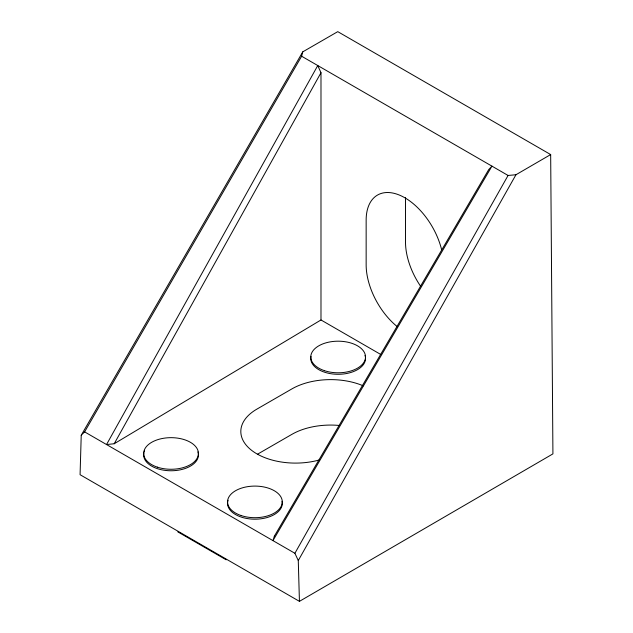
<?xml version="1.0" encoding="UTF-8"?>
<svg xmlns="http://www.w3.org/2000/svg" width="633" height="633" viewBox="0 0 633 633"><rect width="100%" height="100%" fill="white"/><g stroke="black" fill="none" stroke-linecap="round" stroke-linejoin="round"><path stroke-width="0.95" d="M81.23 435.235L80.075 474.703L299.433 601.35L552.925 453.877L550.67 154.571L337.761 31.65L302.772 51.851L81.23 435.235L84.608 431.88L301.632 56.234L302.772 51.851M114.217 443.741L320.986 72.724L317.758 65.547L106.542 444.54L114.217 443.741L320.986 319.966L320.986 72.724M299.433 601.35L298.278 560.545L294.899 553.282L508.077 175.46L515.95 174.748L550.67 154.571M298.278 560.545L515.95 174.748M257.71 454.09L291.948 434.325A54.747 31.61 0 0 1 339.581 425.487M301.632 56.234L508.077 175.46M320.986 319.966L380.892 354.551M84.608 431.88L294.899 553.282M177.818 531.878L226.203 559.817M405.508 197.409L405.508 242.115A54.747 31.61 60 0 0 420.652 286.322M364.996 355.398A27.369 15.801 0 0 1 339.043 374.277A27.369 15.801 0 0 1 311.009 356.419M318.969 460.064A54.747 31.61 0 0 1 250.803 449.691A54.747 31.61 0 0 1 256.856 409.14L291.948 388.876A54.747 31.61 0 0 1 363.271 385.837M441.517 249.283A54.747 31.61 60 0 0 398.553 194.742A54.747 31.61 60 0 0 366.151 220.134L366.151 264.831A54.747 31.61 60 0 0 397.302 326.668M197.892 451.875A27.369 15.801 0 0 1 171.939 470.754A27.369 15.801 0 0 1 143.905 452.896M144.197 451.875A27.369 15.801 0 0 1 144.601 450.87M282.057 501.32A27.369 15.801 0 0 1 254.023 519.179A27.369 15.801 0 0 1 228.07 500.299M274.342 536.191L272.958 540.622L491.96 166.123L488.731 169.573L274.342 536.191M324.46 370.677A27.369 15.801 0 0 0 365.518 356.988A27.369 15.801 0 0 0 324.46 343.308A27.369 15.801 0 0 0 324.46 370.677M157.356 467.154A27.369 15.801 0 0 0 198.414 453.465A27.369 15.801 0 0 0 157.356 439.785A27.369 15.801 0 0 0 157.356 467.154M241.228 515.579A27.369 15.801 0 0 0 282.286 501.89A27.369 15.801 0 0 0 241.228 488.209A27.369 15.801 0 0 0 241.228 515.579"/></g></svg>
